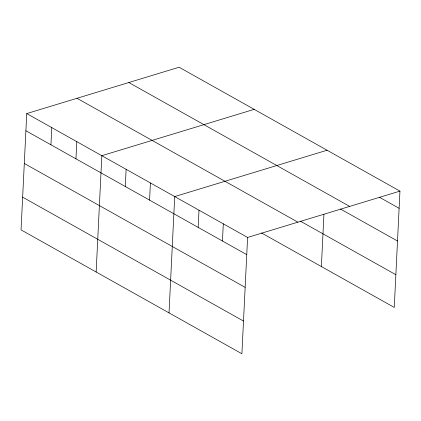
<?xml version="1.0" encoding="UTF-8"?>
<svg xmlns="http://www.w3.org/2000/svg" width="421" height="421" viewBox="0 0 421 421"><rect width="100%" height="100%" fill="white"/><g stroke="black" fill="none" stroke-linecap="round" stroke-linejoin="round"><path stroke-width="0.63" d="M26.739 113.575L21.05 229.887L241.907 353.766L247.595 237.455L26.739 113.575L179.093 67.234L399.95 191.113L394.261 307.425L261.494 232.95M50.93 144.798L51.767 127.616M75.959 158.838L76.801 141.656M96.141 272.003L101.829 155.696L254.184 109.355M125.284 186.503L126.121 169.321M149.576 200.133L150.418 182.951M169.021 312.887L174.71 196.575L327.07 150.234M198.165 227.387L199.007 210.205M222.456 241.012L223.298 223.83M321.381 266.54L323.928 214.389M247.595 237.455L399.95 191.113M379.337 197.207L399.108 208.3M128.815 82.527L349.672 206.406M340.447 209L397.508 241.007M300.378 221.157L395.861 274.713M77.017 98.282L297.873 222.162M25.897 130.757L246.753 254.642M24.297 163.469L245.154 287.354M22.65 197.175L243.506 321.055"/></g></svg>
